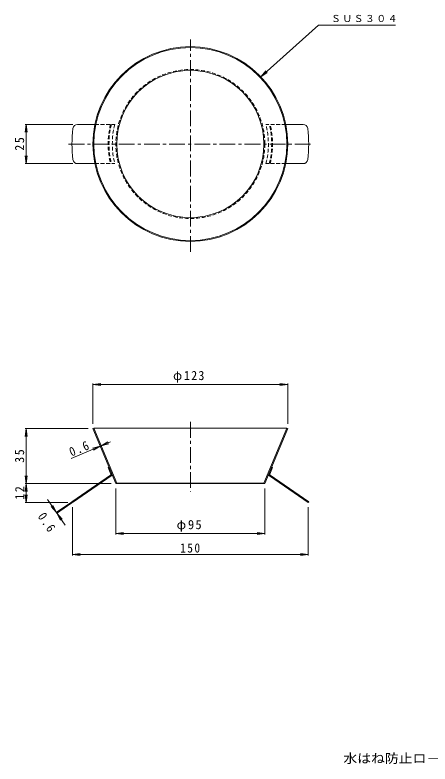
# Model space of a CAD drawing. Units: millimetres, scale not verified. Extents: x -340 to 361, y -277 to 246.
# Drawn here: x -339.6 to -75.5, y -277.5 to 199.4 of the extents above; entities that cross this region are included whole.
import ezdxf
from ezdxf.enums import TextEntityAlignment as Align

# ---------------------------------------------------------------- set-up
doc = ezdxf.new("R2010")
doc.units = ezdxf.units.MM
doc.header["$LTSCALE"] = 2
doc.linetypes.add('CHAIN1', pattern=[8, 5, -1, 1, -1])
doc.linetypes.add('DASHED1', pattern=[1.8, 1.2, -0.6])
doc.layers.add('1-4_1-4ﾚｲﾔ', color=2, linetype='Continuous', lineweight=9)
doc.layers.add('1-F', color=7, linetype='Continuous', lineweight=9)
doc.layers.add('F-5_F-5ﾚｲﾔ', color=2, linetype='Continuous')
doc.styles.add('ＭＳ ゴシック', font='')
doc.styles.get('ＭＳ ゴシック').set_extended_font_data('MS Gothic')

msp = doc.modelspace()

# ---------------------------------------------------------------- linework, layer by layer
at = {"layer": '1-4_1-4ﾚｲﾔ', "color": 7}
for p, q in [((-97.423, 192.86), (-146.498, 192.86)), ((-183.177, 160.047), (-179.048, 162.865)), ((-332.516, 129.723), (-333.168, 124.766)), ((-302.76, 129.723), (-333.116, 129.723)), ((-332.516, 104.723), (-332.516, 129.723)), ((-332.516, 129.723), (-331.863, 124.766)), ((-332.516, 104.723), (-333.168, 109.68)), ((-332.516, 104.723), (-331.863, 109.68)), ((-302.76, 104.723), (-333.116, 104.723)), ((-290.012, -35.855), (-285.055, -35.202)), ((-290.012, -60.979), (-290.012, -35.255)), ((-290.012, -35.855), (-166.012, -35.855)), ((-290.012, -35.855), (-285.055, -36.507)), ((-166.012, -35.855), (-170.969, -35.202)), ((-166.012, -35.855), (-170.969, -36.507)), ((-166.012, -60.979), (-166.012, -35.255)), ((-332.516, -63.979), (-333.168, -68.936)), ((-293.012, -63.979), (-333.116, -63.979)), ((-332.516, -98.979), (-332.516, -63.979)), ((-332.516, -63.979), (-331.863, -68.936)), ((-332.516, -98.979), (-333.168, -94.022)), ((-332.516, -98.979), (-331.863, -94.022)), ((-332.516, -98.979), (-333.168, -103.936)), ((-278.428, -98.979), (-333.116, -98.979)), ((-332.516, -110.979), (-332.516, -98.979)), ((-332.516, -98.979), (-331.863, -103.936)), ((-275.428, -101.979), (-275.428, -131.376)), ((-180.595, -101.979), (-180.595, -131.376)), ((-332.516, -110.979), (-333.168, -106.022)), ((-332.516, -110.979), (-331.863, -106.022)), ((-306.012, -110.979), (-333.116, -110.979)), ((-303.012, -113.979), (-303.012, -144.75)), ((-153.012, -113.979), (-153.012, -144.75)), ((-275.428, -130.776), (-270.471, -130.123)), ((-275.428, -130.776), (-180.595, -130.776)), ((-275.428, -130.776), (-270.471, -131.428)), ((-180.595, -130.776), (-185.552, -130.123)), ((-180.595, -130.776), (-185.552, -131.428)), ((-303.012, -144.15), (-298.055, -143.497)), ((-303.012, -144.15), (-153.012, -144.15)), ((-303.012, -144.15), (-298.055, -144.802)), ((-153.012, -144.15), (-157.969, -143.497)), ((-153.012, -144.15), (-157.969, -144.802))]:
    msp.add_line(p, q, dxfattribs=at)
at = {"layer": '1-4_1-4ﾚｲﾔ', "linetype": 'CHAIN1'}
for p, q in [((-228.012, 48.651), (-228.012, 183.684)), ((-305.455, 117.223), (-149.904, 117.223)), ((-228.012, -59.727), (-228.012, -104.077))]:
    msp.add_line(p, q, dxfattribs=at)
at = {"layer": '1-4_1-4ﾚｲﾔ'}
for p, q in [((-299.76, 129.723), (-288.739, 129.723)), ((-156.264, 129.723), (-167.285, 129.723)), ((-299.76, 104.723), (-288.739, 104.723)), ((-156.264, 104.723), (-167.285, 104.723)), ((-289.458, -63.748), (-290.012, -63.979)), ((-290.012, -63.979), (-275.428, -98.979)), ((-289.458, -63.748), (-166.566, -63.748)), ((-289.458, -63.748), (-274.875, -98.748)), ((-166.566, -63.748), (-181.149, -98.748)), ((-166.012, -63.979), (-180.595, -98.979)), ((-166.566, -63.748), (-166.012, -63.979)), ((-280.345, -88.739), (-279.791, -88.508)), ((-278.578, -92.98), (-280.345, -88.739)), ((-177.446, -92.98), (-175.679, -88.739)), ((-175.679, -88.739), (-176.232, -88.508)), ((-278.757, -93.584), (-303.352, -110.484)), ((-303.012, -110.979), (-277.681, -93.573)), ((-153.012, -110.979), (-177.607, -94.079)), ((-152.672, -110.484), (-177.267, -93.584)), ((-275.428, -98.979), (-180.595, -98.979)), ((-181.149, -98.748), (-180.595, -98.979)), ((-303.352, -110.484), (-303.012, -110.979)), ((-152.672, -110.484), (-153.012, -110.979))]:
    msp.add_line(p, q, dxfattribs=at)
at = {"layer": '1-4_1-4ﾚｲﾔ', "linetype": 'DASHED1'}
for p, q in [((-288.739, 129.723), (-276.082, 129.723)), ((-167.285, 129.723), (-179.941, 129.723)), ((-288.739, 104.723), (-276.082, 104.723)), ((-167.285, 104.723), (-179.941, 104.723))]:
    msp.add_line(p, q, dxfattribs=at)
at = {"layer": '1-4_1-4ﾚｲﾔ', "color": 7}
msp.add_lwpolyline([(-146.498, 192.86), (-183.177, 160.047), (-179.918, 163.838)], dxfattribs=at)
at = {"layer": '1-4_1-4ﾚｲﾔ'}
msp.add_lwpolyline([(-181.149, -98.748), (-274.875, -98.748), (-275.428, -98.979)], dxfattribs=at)
for radius in [62, 61.446, 46.863]:
    msp.add_circle((-228.012, 117.223), radius, dxfattribs=at)
at = {"layer": '1-4_1-4ﾚｲﾔ', "linetype": 'DASHED1'}
msp.add_circle((-228.012, 117.223), 47.417, dxfattribs=at)
at = {"layer": '1-4_1-4ﾚｲﾔ'}
for centre, radius, start, end in [((-299.76, 126.723), 3, 90, 172.86624), ((-156.264, 126.723), 3, 7.13376, 90), ((-223.852, 117.223), 79.5, 172.86641, 187.13358), ((-232.172, 117.223), 79.5, 352.86642, 7.13359), ((-299.76, 107.723), 3, 187.13376, 270), ((-156.264, 107.723), 3, 270, 352.86624), ((-279.04, -93.172), 0.5, 304.48869, 22.62357), ((-279.04, -93.172), 1.1, 304.48869, 22.62357), ((-176.984, -93.172), 1.1, 157.37643, 235.51131), ((-176.984, -93.172), 0.5, 157.37643, 235.51131)]:
    msp.add_arc(centre, radius, start, end, dxfattribs=at)
at = {"layer": '1-4_1-4ﾚｲﾔ', "linetype": 'DASHED1'}
for radius, start, end in [(52.333, 166.18113, 193.81892), (51.779, 166.03033, 193.96972), (49.669, 165.42393, 194.57613), (49.669, 345.42387, 14.57607), (51.779, 346.03028, 13.96967), (52.333, 346.18108, 13.81887)]:
    msp.add_arc((-228.012, 117.223), radius, start, end, dxfattribs=at)
at = {"layer": '1-F'}
for p, q in [((-278.905, -72.476), (-303.877, -82.881)), ((-285.352, -75.162), (-290.179, -76.467)), ((-285.352, -75.162), (-289.677, -77.671)), ((-284.798, -74.932), (-280.473, -72.423)), ((-284.798, -74.932), (-279.971, -73.627)), ((-318.99, -109.033), (-307.699, -125.465)), ((-313.297, -117.318), (-316.642, -113.602)), ((-313.297, -117.318), (-315.566, -112.863)), ((-303.751, -110.759), (-313.476, -117.442)), ((-303.412, -111.254), (-313.137, -117.936)), ((-312.957, -117.813), (-310.687, -122.268)), ((-312.957, -117.813), (-309.612, -121.529))]:
    msp.add_line(p, q, dxfattribs=at)

# ---------------------------------------------------------------- texts
at = {"layer": '1-4_1-4ﾚｲﾔ', "color": 7, "insert": (-138.423, 194.821), "char_height": 4.399, "attachment_point": 7, "style": 'ＭＳ ゴシック'}
msp.add_mtext('\\T1.17;ＳＵＳ３０４', dxfattribs=at)
at = {"layer": '1-4_1-4ﾚｲﾔ', "char_height": 5.865, "attachment_point": 7, "rotation": 90, "style": 'ＭＳ ゴシック'}
for s, insert in [('\\T1.27;\\W0.95;25', (-333.716, 112.973)), ('\\T1.27;\\W0.95;35', (-333.716, -85.729)), ('\\T1.27;\\W0.95;12', (-333.716, -109.229))]:
    msp.add_mtext(s, dxfattribs=dict(at, insert=insert))
at = {"layer": '1-4_1-4ﾚｲﾔ', "char_height": 5.865, "attachment_point": 7, "style": 'ＭＳ ゴシック'}
for s, insert in [('\\T1.21;\\W0.95;φ123', (-239.012, -34.655)), ('\\T1.19;φ95', (-236.762, -129.576)), ('\\T1.27;\\W0.9;150', (-234.512, -142.95))]:
    msp.add_mtext(s, dxfattribs=dict(at, insert=insert))
at = {"layer": '1-F', "color": 2, "char_height": 5.865, "attachment_point": 7, "style": 'ＭＳ ゴシック'}
for insert, rotation in [((-303.591, -81.891), 22.62), ((-325.458, -119.934), 304.495)]:
    msp.add_mtext('\\T1.27;\\W0.9;0.6', dxfattribs=dict(at, insert=insert, rotation=rotation))
at = {"layer": 'F-5_F-5ﾚｲﾔ', "style": 'ＭＳ ゴシック', "width": 1.1}
msp.add_text('水はね防止ロ－ト\u3000ＨＰ－２－１００', height=5.865, dxfattribs=at).set_placement((-130.6, -278.6), align=Align.BOTTOM_LEFT)

doc.saveas('drawing.dxf')
